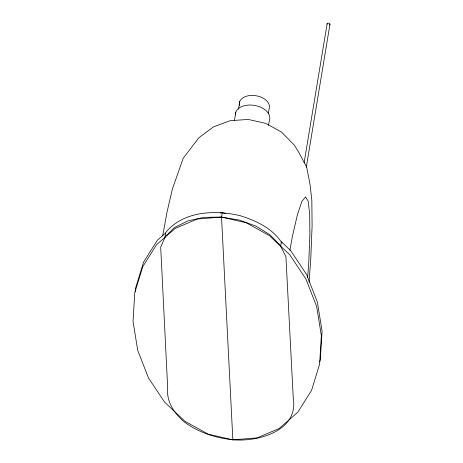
<?xml version="1.0" encoding="UTF-8"?>
<svg xmlns="http://www.w3.org/2000/svg" width="463" height="463" viewBox="0 0 463 463"><rect width="100%" height="100%" fill="white"/><g stroke="black" fill="none" stroke-linecap="round" stroke-linejoin="round"><path stroke-width="0.69" d="M135.289 291.869L135.509 288.299L143.553 262.151L157.345 240.222L165.667 232.964L166.038 232.102C183.834 210.908 215.006 209.82 240.094 215.665C256.126 220.614 272.736 228.45 281.996 243.029M307.652 277.47L308.804 261.734L309.886 234.753L309.678 214.103L308.184 201.191L305.511 196.902L301.841 201.521L297.425 214.739L292.564 235.655L289.884 250.292M309.058 282.21L310.783 258.672L312.097 226.037L311.83 200.126L309.955 183.921L306.633 167.004L298.473 151.789L294.236 144.988L281.539 132.111L265.779 123.366L248.232 119.442L230.29 120.664L213.402 126.926L198.916 137.725L183.198 158.23L172.329 189.292L167.004 212.176L162.64 236.032M164.938 237.374L165.667 232.964M234.4 120.646L235.812 112.121M238.48 109.199L239.736 101.623M225.776 213.478L222.263 212.667L221.534 217.072L232.848 439.85L257.023 437.911L279.166 428.512L297.767 412.296L311.558 390.367L319.603 364.219L321.351 335.634L316.675 306.558L305.904 278.981L289.774 254.772L269.373 235.586L246.096 222.726L221.534 217.072L203.876 217.373L187.799 220.938L174.586 227.489L165.308 236.506L160.696 247.259L167.704 388.388C166.339 401.988 174.482 413.719 184.465 422.088C198.586 432.483 215.509 437.998 232.843 439.763C258.163 442.096 299.034 430.787 293.247 397.949L285.926 256.797L280.184 245.257L269.912 234.753L255.935 226.129L239.365 220.075L221.534 217.072L197.36 219.011L175.217 228.409L156.616 244.626L142.824 266.555L134.779 292.703L133.031 321.287L137.708 350.364L148.478 377.947L164.608 402.156L185.009 421.342L208.286 434.196L232.848 439.85M268.297 113.724L269.096 108.903A15.192 9.665 9.4 0 0 254.905 95.575A15.192 9.665 9.4 0 0 239.545 105.402M268.546 125.415L269.368 120.444A17.363 11.048 9.4 0 0 254.274 105.361A17.363 11.048 9.4 0 0 235.372 114.969M280.647 246.189L281.377 241.779L290.504 250.361L306.633 274.571L317.404 302.154L322.08 331.23L320.332 359.815L319.696 361.875M304.098 162.889L327.133 23.735M306.303 167.149L329.928 24.429M220.133 212.841L222.263 212.667M327.156 24.215A1.447 0.92 9.4 0 1 327.995 23.167A1.447 0.92 9.4 0 1 329.812 23.787A1.447 0.92 9.4 0 1 329.291 24.944"/></g></svg>
